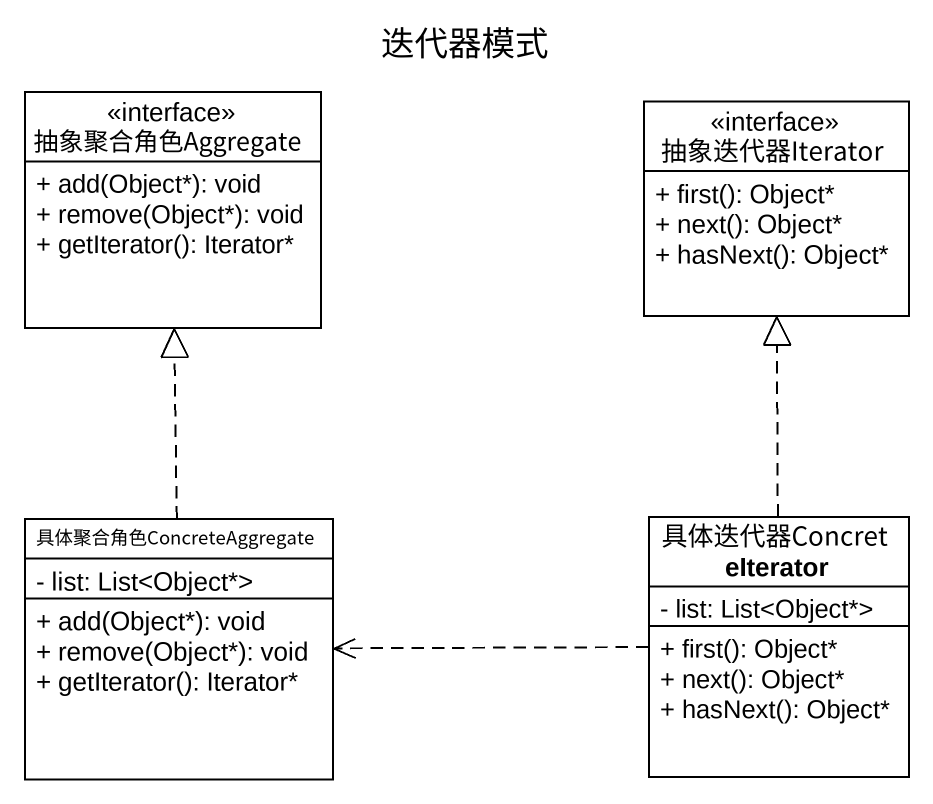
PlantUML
@startuml
title 迭代器模式
hide circle
hide empty members
skinparam classAttributeIconSize 0
interface 抽象聚合角色Aggregate {
  + add(Object*): void
  + remove(Object*): void
  + getIterator(): Iterator*
}
interface 抽象迭代器Iterator {
  + first(): Object*
  + next(): Object*
  + hasNext(): Object*
}
class 具体聚合角色ConcreteAggregate {
  - list: List<Object*>
  + add(Object*): void
  + remove(Object*): void
  + getIterator(): Iterator*
}
class 具体迭代器ConcreteIterator {
  - list: List<Object*>
  + first(): Object*
  + next(): Object*
  + hasNext(): Object*
}
具体聚合角色ConcreteAggregate .up.|> 抽象聚合角色Aggregate
具体迭代器ConcreteIterator .up.|> 抽象迭代器Iterator
具体迭代器ConcreteIterator .left.> 具体聚合角色ConcreteAggregate
@enduml
